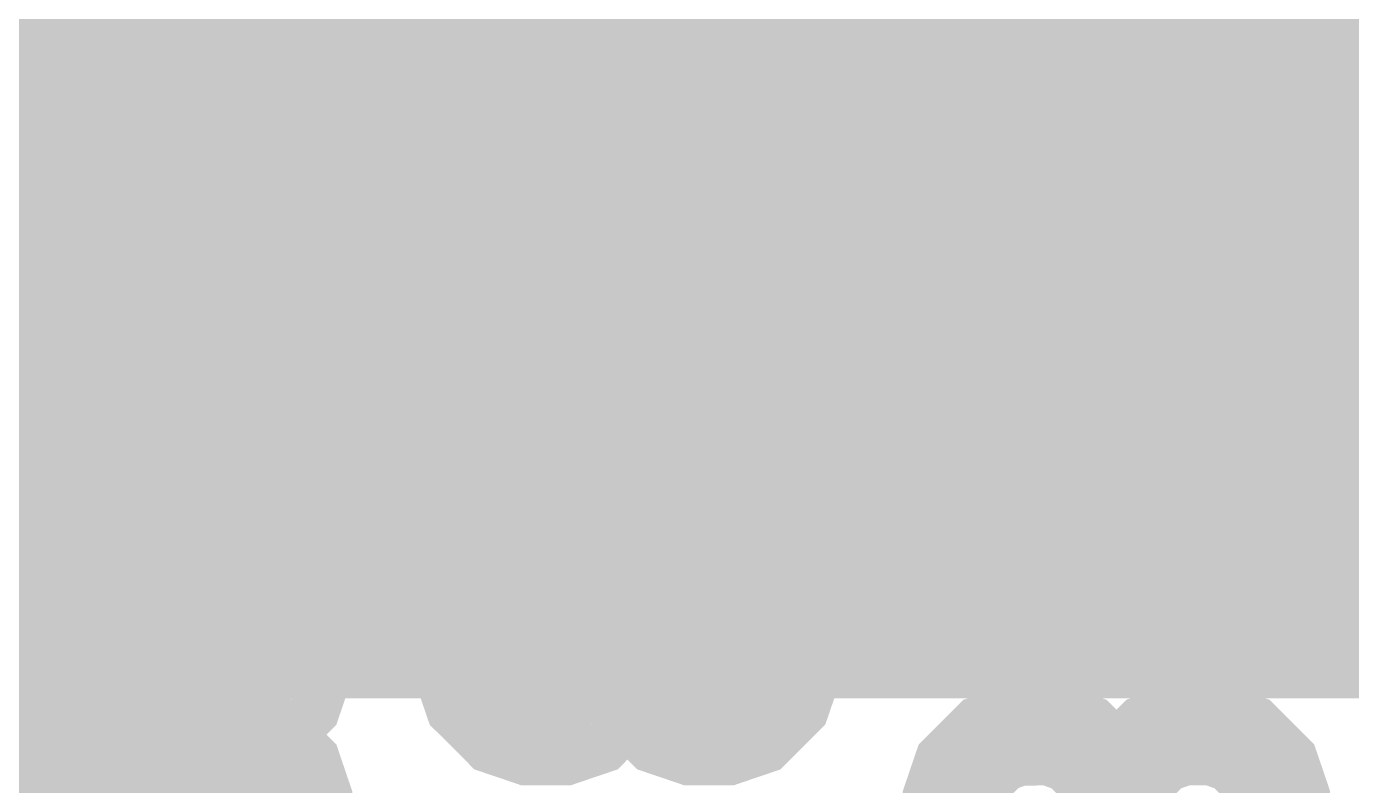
# Model space of a CAD drawing. Header units: millimetres. Extents: x -3 to 303, y -3 to 28.
# Drawn here: x 253.532 to 256.848, y 19.107 to 21.007 of the extents above; entities that cross this region are included whole.
import ezdxf

# ---------------------------------------------------------------- set-up
doc = ezdxf.new("R2010")
doc.units = ezdxf.units.MM
doc.header["$MEASUREMENT"] = 0
for name, color, linetype, true_color in [('Bottom-Layer', 7, 'Continuous', 0x0000ff), ('Top-Layer', 7, 'Continuous', 0xff0000), ('Top-Silkscreen-Layer', 7, 'Continuous', 0xffcc00)]:
    doc.layers.add(name, color=color, linetype=linetype, true_color=true_color)

msp = doc.modelspace()

# ---------------------------------------------------------------- hatches: boundary and pattern name
at = {"layer": 'Top-Silkscreen-Layer'}
for points in [[(251.8978, 21.2622), (251.8665, 21.2511), (251.8313, 21.216), (251.7961, 21.1808), (251.7843, 21.1462), (251.7726, 21.1116), (251.7726, 21.0705), (251.7726, 21.0294), (251.7843, 20.9948), (251.7961, 20.9602), (251.8318, 20.9246), (251.8674, 20.8889), (251.8965, 20.8802), (251.9255, 20.8715), (251.9255, 20.8665), (251.9255, 20.8615), (251.8965, 20.8528), (251.8674, 20.8441), (251.8312, 20.8079), (251.7949, 20.7717), (251.7862, 20.7426), (251.7775, 20.7135), (251.7726, 20.7135), (251.7676, 20.7135), (251.7589, 20.7426), (251.7502, 20.7717), (251.7145, 20.8073), (251.6789, 20.843), (251.6443, 20.8547), (251.6097, 20.8665), (251.5686, 20.8665), (251.5275, 20.8665), (251.4929, 20.8547), (251.4583, 20.843), (251.4233, 20.8079), (251.3882, 20.7729), (251.3764, 20.7383), (251.3646, 20.7037), (251.3646, 20.6626), (251.3646, 20.6214), (251.3764, 20.5869), (251.3882, 20.5523), (251.4239, 20.5166), (251.4595, 20.481), (251.4885, 20.4723), (251.5176, 20.4636), (251.5176, 20.4586), (251.5176, 20.4536), (251.4885, 20.4449), (251.4595, 20.4362), (251.4233, 20.4), (251.387, 20.3637), (251.3783, 20.3347), (251.3696, 20.3056), (251.3646, 20.3056), (251.3597, 20.3056), (251.351, 20.3347), (251.3422, 20.3637), (251.3066, 20.3994), (251.271, 20.435), (251.2364, 20.4468), (251.2018, 20.4586), (251.1607, 20.4586), (251.1196, 20.4586), (251.085, 20.4468), (251.0504, 20.435), (251.0153, 20.4), (250.9803, 20.3649), (250.9685, 20.3303), (250.9567, 20.2957), (250.9567, 20.2546), (250.9567, 20.2135), (250.9685, 20.1789), (250.9803, 20.1443), (251.0153, 20.1093), (251.0504, 20.0742), (251.085, 20.0624), (251.1196, 20.0506), (251.1607, 20.0506), (251.2018, 20.0506), (251.2364, 20.0624), (251.271, 20.0742), (251.3066, 20.1099), (251.3422, 20.1455), (251.351, 20.1746), (251.3597, 20.2036), (251.3646, 20.2036), (251.3696, 20.2036), (251.3783, 20.1746), (251.387, 20.1455), (251.4227, 20.1099), (251.4583, 20.0742), (251.4929, 20.0624), (251.5275, 20.0506), (251.5686, 20.0506), (251.6097, 20.0506), (251.6443, 20.0624), (251.6789, 20.0742), (251.7139, 20.1093), (251.749, 20.1443), (251.7608, 20.1789), (251.7726, 20.2135), (251.7726, 20.2546), (251.7726, 20.2957), (251.7608, 20.3303), (251.749, 20.3649), (251.7133, 20.4006), (251.6777, 20.4362), (251.6486, 20.4449), (251.6196, 20.4536), (251.6196, 20.4586), (251.6196, 20.4636), (251.6486, 20.4723), (251.6777, 20.481), (251.7139, 20.5172), (251.7502, 20.5534), (251.7589, 20.5825), (251.7676, 20.6116), (251.7726, 20.6116), (251.7775, 20.6116), (251.7862, 20.5825), (251.7949, 20.5534), (251.8306, 20.5178), (251.8662, 20.4822), (251.9008, 20.4704), (251.9354, 20.4586), (251.9765, 20.4586), (252.0176, 20.4586), (252.0522, 20.4704), (252.0868, 20.4822), (252.1224, 20.5178), (252.1581, 20.5534), (252.1668, 20.5825), (252.1755, 20.6116), (252.1805, 20.6116), (252.1854, 20.6116), (252.1942, 20.5825), (252.2029, 20.5534), (252.2391, 20.5172), (252.2753, 20.481), (252.3044, 20.4723), (252.3334, 20.4636), (252.3334, 20.4586), (252.3334, 20.4536), (252.3044, 20.4449), (252.2753, 20.4362), (252.2397, 20.4006), (252.204, 20.3649), (252.1923, 20.3303), (252.1805, 20.2957), (252.1805, 20.2546), (252.1805, 20.2135), (252.1923, 20.1789), (252.204, 20.1443), (252.2397, 20.1087), (252.2753, 20.073), (252.3044, 20.0643), (252.3334, 20.0556), (252.3334, 20.0506), (252.3334, 20.0457), (252.3044, 20.037), (252.2753, 20.0283), (252.2397, 19.9926), (252.204, 19.957), (252.1923, 19.9224), (252.1805, 19.8878), (252.1805, 19.8467), (252.1805, 19.8056), (252.1923, 19.771), (252.204, 19.7364), (252.2397, 19.7007), (252.2753, 19.6651), (252.3044, 19.6564), (252.3334, 19.6477), (252.3334, 19.6427), (252.3334, 19.6377), (252.3044, 19.629), (252.2753, 19.6203), (252.2391, 19.5841), (252.2029, 19.5478), (252.1942, 19.5188), (252.1854, 19.4897), (252.1805, 19.4897), (252.1755, 19.4897), (252.1668, 19.5188), (252.1581, 19.5478), (252.1224, 19.5835), (252.0868, 19.6191), (252.0522, 19.6309), (252.0176, 19.6427), (251.9765, 19.6427), (251.9354, 19.6427), (251.9008, 19.6309), (251.8662, 19.6191), (251.8312, 19.5841), (251.7961, 19.549), (251.7843, 19.5144), (251.7726, 19.4798), (251.7726, 19.4387), (251.7726, 19.3976), (251.7843, 19.363), (251.7961, 19.3284), (251.8318, 19.2928), (251.8674, 19.2572), (251.8965, 19.2485), (251.9255, 19.2397), (251.9255, 19.2348), (251.9255, 19.2298), (251.8965, 19.2211), (251.8674, 19.2124), (251.8312, 19.1761), (251.7949, 19.1399), (251.7862, 19.1108), (251.7775, 19.0818), (251.7726, 19.0818), (251.7676, 19.0818), (251.7589, 19.1108), (251.7502, 19.1399), (251.7145, 19.1756), (251.6789, 19.2112), (251.6443, 19.223), (251.6097, 19.2348), (251.5686, 19.2348), (251.5275, 19.2348), (251.4929, 19.223), (251.4583, 19.2112), (251.4227, 19.1756), (251.387, 19.1399), (251.3783, 19.1108), (251.3696, 19.0818), (251.3646, 19.0818), (251.3597, 19.0818), (251.351, 19.1108), (251.3422, 19.1399), (251.3066, 19.1756), (251.271, 19.2112), (251.2364, 19.223), (251.2018, 19.2348), (251.1607, 19.2348), (251.1196, 19.2348), (251.085, 19.223), (251.0504, 19.2112), (251.0153, 19.1761), (250.9803, 19.1411), (250.9685, 19.1065), (250.9567, 19.0719), (250.9567, 19.0308), (250.9567, 18.9897), (250.9685, 18.9551), (250.9803, 18.9205), (251.0153, 18.8854), (251.0504, 18.8504), (251.085, 18.8386), (251.1196, 18.8268), (251.1607, 18.8268), (251.2018, 18.8268), (251.2364, 18.8386), (251.271, 18.8504), (251.3066, 18.886), (251.3422, 18.9217), (251.351, 18.9507), (251.3597, 18.9798), (251.3646, 18.9798), (251.3696, 18.9798), (251.3783, 18.9507), (251.387, 18.9217), (251.4233, 18.8854), (251.4595, 18.8492), (251.4885, 18.8405), (251.5176, 18.8318), (251.5176, 18.8268), (251.5176, 18.8218), (251.4885, 18.8131), (251.4595, 18.8044), (251.4239, 18.7688), (251.3882, 18.7332), (251.3764, 18.6986), (251.3646, 18.664), (251.3646, 18.6229), (251.3646, 18.5817), (251.3764, 18.5472), (251.3882, 18.5126), (251.4239, 18.4769), (251.4595, 18.4413), (251.4885, 18.4326), (251.5176, 18.4239), (251.5176, 18.4189), (251.5176, 18.4139), (251.4885, 18.4052), (251.4595, 18.3965), (251.4239, 18.3609), (251.3882, 18.3252), (251.3764, 18.2906), (251.3646, 18.256), (251.3646, 18.2149), (251.3646, 18.1738), (251.3764, 18.1392), (251.3882, 18.1046), (251.4239, 18.069), (251.4595, 18.0333), (251.4885, 18.0246), (251.5176, 18.0159), (251.5176, 18.0109), (251.5176, 18.006), (251.4885, 17.9973), (251.4595, 17.9886), (251.4239, 17.9529), (251.3882, 17.9173), (251.3764, 17.8827), (251.3646, 17.8481), (251.3646, 17.807), (251.3646, 17.7659), (251.3764, 17.7313), (251.3882, 17.6967), (251.4233, 17.6616), (251.4583, 17.6266), (251.4929, 17.6148), (251.5275, 17.603), (251.5686, 17.603), (251.6097, 17.603), (251.6443, 17.6148), (251.6789, 17.6266), (251.7145, 17.6622), (251.7502, 17.6979), (251.7589, 17.7269), (251.7676, 17.756), (251.7726, 17.756), (251.7775, 17.756), (251.7862, 17.7269), (251.7949, 17.6979), (251.8306, 17.6622), (251.8662, 17.6266), (251.9008, 17.6148), (251.9354, 17.603), (251.9765, 17.603), (252.0176, 17.603), (252.0522, 17.6148), (252.0868, 17.6266), (252.1218, 17.6616), (252.1569, 17.6967), (252.1687, 17.7313), (252.1805, 17.7659), (252.1805, 17.807), (252.1805, 17.8481), (252.1687, 17.8827), (252.1569, 17.9173), (252.1218, 17.9523), (252.0868, 17.9874), (252.0522, 17.9992), (252.0176, 18.0109), (251.9765, 18.0109), (251.9354, 18.0109), (251.9008, 17.9992), (251.8662, 17.9874), (251.8306, 17.9517), (251.7949, 17.9161), (251.7862, 17.887), (251.7775, 17.858), (251.7726, 17.858), (251.7676, 17.858), (251.7589, 17.887), (251.7502, 17.9161), (251.7139, 17.9523), (251.6777, 17.9886), (251.6486, 17.9973), (251.6196, 18.006), (251.6196, 18.0109), (251.6196, 18.0159), (251.6486, 18.0246), (251.6777, 18.0333), (251.7133, 18.069), (251.749, 18.1046), (251.7608, 18.1392), (251.7726, 18.1738), (251.7726, 18.2149), (251.7726, 18.256), (251.7608, 18.2906), (251.749, 18.3252), (251.7133, 18.3609), (251.6777, 18.3965), (251.6486, 18.4052), (251.6196, 18.4139), (251.6196, 18.4189), (251.6196, 18.4239), (251.6486, 18.4326), (251.6777, 18.4413), (251.7139, 18.4775), (251.7502, 18.5137), (251.7589, 18.5428), (251.7676, 18.5719), (251.7726, 18.5719), (251.7775, 18.5719), (251.7862, 18.5428), (251.7949, 18.5137), (251.8306, 18.4781), (251.8662, 18.4425), (251.9008, 18.4307), (251.9354, 18.4189), (251.9765, 18.4189), (252.0176, 18.4189), (252.0522, 18.4307), (252.0868, 18.4425), (252.1218, 18.4775), (252.1569, 18.5126), (252.1687, 18.5472), (252.1805, 18.5817), (252.1805, 18.6229), (252.1805, 18.664), (252.1687, 18.6986), (252.1569, 18.7332), (252.1213, 18.7688), (252.0856, 18.8044), (252.0566, 18.8131), (252.0275, 18.8218), (252.0275, 18.8268), (252.0275, 18.8318), (252.0566, 18.8405), (252.0856, 18.8492), (252.1218, 18.8854), (252.1581, 18.9217), (252.1668, 18.9507), (252.1755, 18.9798), (252.1805, 18.9798), (252.1854, 18.9798), (252.1942, 18.9507), (252.2029, 18.9217), (252.2385, 18.886), (252.2741, 18.8504), (252.3087, 18.8386), (252.3433, 18.8268), (252.3844, 18.8268), (252.4255, 18.8268), (252.4601, 18.8386), (252.4947, 18.8504), (252.5298, 18.8854), (252.5648, 18.9205), (252.5766, 18.9551), (252.5884, 18.9897), (252.5884, 19.0308), (252.5884, 19.0719), (252.5766, 19.1065), (252.5648, 19.1411), (252.5292, 19.1767), (252.4935, 19.2124), (252.4645, 19.2211), (252.4354, 19.2298), (252.4354, 19.2348), (252.4354, 19.2397), (252.4645, 19.2485), (252.4935, 19.2572), (252.5298, 19.2934), (252.566, 19.3296), (252.5747, 19.3587), (252.5834, 19.3877), (252.5884, 19.3877), (252.5934, 19.3877), (252.6021, 19.3587), (252.6108, 19.3296), (252.6464, 19.294), (252.682, 19.2583), (252.7166, 19.2466), (252.7512, 19.2348), (252.7923, 19.2348), (252.8334, 19.2348), (252.868, 19.2466), (252.9026, 19.2583), (252.9383, 19.294), (252.9739, 19.3296), (252.9826, 19.3587), (252.9913, 19.3877), (252.9963, 19.3877), (253.0013, 19.3877), (253.01, 19.3587), (253.0187, 19.3296), (253.0549, 19.2934), (253.0911, 19.2572), (253.1202, 19.2485), (253.1493, 19.2397), (253.1493, 19.2348), (253.1493, 19.2298), (253.1202, 19.2211), (253.0911, 19.2124), (253.0555, 19.1767), (253.0199, 19.1411), (253.0081, 19.1065), (252.9963, 19.0719), (252.9963, 19.0308), (252.9963, 18.9897), (253.0081, 18.9551), (253.0199, 18.9205), (253.0555, 18.8849), (253.0911, 18.8492), (253.1202, 18.8405), (253.1493, 18.8318), (253.1493, 18.8268), (253.1493, 18.8218), (253.1202, 18.8131), (253.0911, 18.8044), (253.0555, 18.7688), (253.0199, 18.7332), (253.0081, 18.6986), (252.9963, 18.664), (252.9963, 18.6229), (252.9963, 18.5817), (253.0081, 18.5472), (253.0199, 18.5126), (253.0549, 18.4775), (253.09, 18.4425), (253.1246, 18.4307), (253.1591, 18.4189), (253.2002, 18.4189), (253.2414, 18.4189), (253.2759, 18.4307), (253.3105, 18.4425), (253.3456, 18.4775), (253.3806, 18.5126), (253.3924, 18.5472), (253.4042, 18.5817), (253.4042, 18.6229), (253.4042, 18.664), (253.3924, 18.6986), (253.3806, 18.7332), (253.345, 18.7688), (253.3094, 18.8044), (253.2803, 18.8131), (253.2512, 18.8218), (253.2512, 18.8268), (253.2512, 18.8318), (253.2803, 18.8405), (253.3094, 18.8492), (253.3456, 18.8854), (253.3818, 18.9217), (253.3905, 18.9507), (253.3992, 18.9798), (253.4042, 18.9798), (253.4092, 18.9798), (253.4179, 18.9507), (253.4266, 18.9217), (253.4622, 18.886), (253.4979, 18.8504), (253.5325, 18.8386), (253.5671, 18.8268), (253.6082, 18.8268), (253.6493, 18.8268), (253.6839, 18.8386), (253.7185, 18.8504), (253.7541, 18.886), (253.7897, 18.9217), (253.7984, 18.9507), (253.8071, 18.9798), (253.8121, 18.9798), (253.8171, 18.9798), (253.8258, 18.9507), (253.8345, 18.9217), (253.8707, 18.8854), (253.907, 18.8492), (253.936, 18.8405), (253.9651, 18.8318), (253.9651, 18.8268), (253.9651, 18.8218), (253.936, 18.8131), (253.907, 18.8044), (253.8713, 18.7688), (253.8357, 18.7332), (253.8239, 18.6986), (253.8121, 18.664), (253.8121, 18.6229), (253.8121, 18.5817), (253.8239, 18.5472), (253.8357, 18.5126), (253.8713, 18.4769), (253.907, 18.4413), (253.936, 18.4326), (253.9651, 18.4239), (253.9651, 18.4189), (253.9651, 18.4139), (253.936, 18.4052), (253.907, 18.3965), (253.8707, 18.3603), (253.8345, 18.324), (253.8258, 18.295), (253.8171, 18.2659), (253.8121, 18.2659), (253.8071, 18.2659), (253.7984, 18.295), (253.7897, 18.324), (253.7541, 18.3597), (253.7185, 18.3953), (253.6839, 18.4071), (253.6493, 18.4189), (253.6082, 18.4189), (253.5671, 18.4189), (253.5325, 18.4071), (253.4979, 18.3953), (253.4628, 18.3603), (253.4278, 18.3252), (253.416, 18.2906), (253.4042, 18.256), (253.4042, 18.2149), (253.4042, 18.1738), (253.416, 18.1392), (253.4278, 18.1046), (253.4628, 18.0696), (253.4979, 18.0345), (253.5325, 18.0227), (253.5671, 18.0109), (253.6082, 18.0109), (253.6493, 18.0109), (253.6839, 18.0227), (253.7185, 18.0345), (253.7541, 18.0702), (253.7897, 18.1058), (253.7984, 18.1349), (253.8071, 18.1639), (253.8121, 18.1639), (253.8171, 18.1639), (253.8258, 18.1349), (253.8345, 18.1058), (253.8701, 18.0702), (253.9058, 18.0345), (253.9404, 18.0227), (253.975, 18.0109), (254.0161, 18.0109), (254.0572, 18.0109), (254.0918, 18.0227), (254.1264, 18.0345), (254.1614, 18.0696), (254.1965, 18.1046), (254.2082, 18.1392), (254.22, 18.1738), (254.22, 18.2149), (254.22, 18.256), (254.2082, 18.2906), (254.1965, 18.3252), (254.1608, 18.3609), (254.1252, 18.3965), (254.0961, 18.4052), (254.0671, 18.4139), (254.0671, 18.4189), (254.0671, 18.4239), (254.0961, 18.4326), (254.1252, 18.4413), (254.1608, 18.4769), (254.1965, 18.5126), (254.2082, 18.5472), (254.22, 18.5817), (254.22, 18.6229), (254.22, 18.664), (254.2082, 18.6986), (254.1965, 18.7332), (254.1608, 18.7688), (254.1252, 18.8044), (254.0961, 18.8131), (254.0671, 18.8218), (254.0671, 18.8268), (254.0671, 18.8318), (254.0961, 18.8405), (254.1252, 18.8492), (254.1608, 18.8849), (254.1965, 18.9205), (254.2082, 18.9551), (254.22, 18.9897), (254.22, 19.0308), (254.22, 19.0719), (254.2082, 19.1065), (254.1965, 19.1411), (254.1608, 19.1767), (254.1252, 19.2124), (254.0961, 19.2211), (254.0671, 19.2298), (254.0671, 19.2348), (254.0671, 19.2397), (254.0961, 19.2485), (254.1252, 19.2572), (254.1608, 19.2928), (254.1965, 19.3284), (254.2082, 19.363), (254.22, 19.3976), (254.22, 19.4387), (254.22, 19.4798), (254.2082, 19.5144), (254.1965, 19.549), (254.1614, 19.5841), (254.1264, 19.6191), (254.0918, 19.6309), (254.0572, 19.6427), (254.0161, 19.6427), (253.975, 19.6427), (253.9404, 19.6309), (253.9058, 19.6191), (253.8707, 19.5841), (253.8357, 19.549), (253.8239, 19.5144), (253.8121, 19.4798), (253.8121, 19.4387), (253.8121, 19.3976), (253.8239, 19.363), (253.8357, 19.3284), (253.8713, 19.2928), (253.907, 19.2572), (253.936, 19.2485), (253.9651, 19.2397), (253.9651, 19.2348), (253.9651, 19.2298), (253.936, 19.2211), (253.907, 19.2124), (253.8707, 19.1761), (253.8345, 19.1399), (253.8258, 19.1108), (253.8171, 19.0818), (253.8121, 19.0818), (253.8071, 19.0818), (253.7984, 19.1108), (253.7897, 19.1399), (253.7541, 19.1756), (253.7185, 19.2112), (253.6839, 19.223), (253.6493, 19.2348), (253.6082, 19.2348), (253.5671, 19.2348), (253.5325, 19.223), (253.4979, 19.2112), (253.4622, 19.1756), (253.4266, 19.1399), (253.4179, 19.1108), (253.4092, 19.0818), (253.4042, 19.0818), (253.3992, 19.0818), (253.3905, 19.1108), (253.3818, 19.1399), (253.3456, 19.1761), (253.3094, 19.2124), (253.2803, 19.2211), (253.2512, 19.2298), (253.2512, 19.2348), (253.2512, 19.2397), (253.2803, 19.2485), (253.3094, 19.2572), (253.345, 19.2928), (253.3806, 19.3284), (253.3924, 19.363), (253.4042, 19.3976), (253.4042, 19.4387), (253.4042, 19.4798), (253.3924, 19.5144), (253.3806, 19.549), (253.3456, 19.5841), (253.3105, 19.6191), (253.2759, 19.6309), (253.2414, 19.6427), (253.2002, 19.6427), (253.1591, 19.6427), (253.1246, 19.6309), (253.09, 19.6191), (253.0543, 19.5835), (253.0187, 19.5478), (253.01, 19.5188), (253.0013, 19.4897), (252.9963, 19.4897), (252.9913, 19.4897), (252.9826, 19.5188), (252.9739, 19.5478), (252.9383, 19.5835), (252.9026, 19.6191), (252.868, 19.6309), (252.8334, 19.6427), (252.7923, 19.6427), (252.7512, 19.6427), (252.7166, 19.6309), (252.682, 19.6191), (252.6464, 19.5835), (252.6108, 19.5478), (252.6021, 19.5188), (252.5934, 19.4897), (252.5884, 19.4897), (252.5834, 19.4897), (252.5747, 19.5188), (252.566, 19.5478), (252.5298, 19.5841), (252.4935, 19.6203), (252.4645, 19.629), (252.4354, 19.6377), (252.4354, 19.6427), (252.4354, 19.6477), (252.4645, 19.6564), (252.4935, 19.6651), (252.5292, 19.7007), (252.5648, 19.7364), (252.5766, 19.771), (252.5884, 19.8056), (252.5884, 19.8467), (252.5884, 19.8878), (252.5766, 19.9224), (252.5648, 19.957), (252.5292, 19.9926), (252.4935, 20.0283), (252.4645, 20.037), (252.4354, 20.0457), (252.4354, 20.0506), (252.4354, 20.0556), (252.4645, 20.0643), (252.4935, 20.073), (252.5292, 20.1087), (252.5648, 20.1443), (252.5766, 20.1789), (252.5884, 20.2135), (252.5884, 20.2546), (252.5884, 20.2957), (252.5766, 20.3303), (252.5648, 20.3649), (252.5292, 20.4006), (252.4935, 20.4362), (252.4645, 20.4449), (252.4354, 20.4536), (252.4354, 20.4586), (252.4354, 20.4636), (252.4645, 20.4723), (252.4935, 20.481), (252.5292, 20.5166), (252.5648, 20.5523), (252.5766, 20.5869), (252.5884, 20.6214), (252.5884, 20.6626), (252.5884, 20.7037), (252.5766, 20.7383), (252.5648, 20.7729), (252.5298, 20.8079), (252.4947, 20.843), (252.4601, 20.8547), (252.4255, 20.8665), (252.3844, 20.8665), (252.3433, 20.8665), (252.3087, 20.8547), (252.2741, 20.843), (252.2385, 20.8073), (252.2029, 20.7717), (252.1942, 20.7426), (252.1854, 20.7135), (252.1805, 20.7135), (252.1755, 20.7135), (252.1668, 20.7426), (252.1581, 20.7717), (252.1218, 20.8079), (252.0856, 20.8441), (252.0566, 20.8528), (252.0275, 20.8615), (252.0275, 20.8665), (252.0275, 20.8715), (252.0566, 20.8802), (252.0856, 20.8889), (252.1213, 20.9246), (252.1569, 20.9602), (252.1687, 20.9948), (252.1805, 21.0294), (252.1805, 21.0705), (252.1805, 21.1116), (252.1687, 21.1462), (252.1569, 21.1808), (252.1218, 21.2158), (252.0868, 21.2509), (252.0522, 21.2627), (252.0176, 21.2745), (251.9734, 21.2739), (251.9292, 21.2733)], [(253.5295, 20.8543), (253.4981, 20.8432), (253.4629, 20.808), (253.4278, 20.7729), (253.416, 20.7383), (253.4042, 20.7037), (253.4042, 20.6626), (253.4042, 20.6214), (253.416, 20.5869), (253.4278, 20.5523), (253.4634, 20.5166), (253.4991, 20.481), (253.5281, 20.4723), (253.5572, 20.4636), (253.5572, 20.4586), (253.5572, 20.4536), (253.5281, 20.4449), (253.4991, 20.4362), (253.4628, 20.4), (253.4266, 20.3637), (253.4179, 20.3347), (253.4092, 20.3056), (253.4042, 20.3056), (253.3992, 20.3056), (253.3905, 20.3347), (253.3818, 20.3637), (253.3462, 20.3994), (253.3105, 20.435), (253.2759, 20.4468), (253.2414, 20.4586), (253.2002, 20.4586), (253.1591, 20.4586), (253.1246, 20.4468), (253.09, 20.435), (253.0549, 20.4), (253.0199, 20.3649), (253.0081, 20.3303), (252.9963, 20.2957), (252.9963, 20.2546), (252.9963, 20.2135), (253.0081, 20.1789), (253.0199, 20.1443), (253.0549, 20.1093), (253.09, 20.0742), (253.1246, 20.0624), (253.1591, 20.0506), (253.2002, 20.0506), (253.2414, 20.0506), (253.2759, 20.0624), (253.3105, 20.0742), (253.3462, 20.1099), (253.3818, 20.1455), (253.3905, 20.1746), (253.3992, 20.2036), (253.4042, 20.2036), (253.4092, 20.2036), (253.4179, 20.1746), (253.4266, 20.1455), (253.4628, 20.1093), (253.4991, 20.073), (253.5281, 20.0643), (253.5572, 20.0556), (253.5572, 20.0506), (253.5572, 20.0457), (253.5281, 20.037), (253.4991, 20.0283), (253.4634, 19.9926), (253.4278, 19.957), (253.416, 19.9224), (253.4042, 19.8878), (253.4042, 19.8467), (253.4042, 19.8056), (253.416, 19.771), (253.4278, 19.7364), (253.4628, 19.7013), (253.4979, 19.6663), (253.5325, 19.6545), (253.5671, 19.6427), (253.6082, 19.6427), (253.6493, 19.6427), (253.6839, 19.6545), (253.7185, 19.6663), (253.7535, 19.7013), (253.7885, 19.7364), (253.8003, 19.771), (253.8121, 19.8056), (253.8121, 19.8467), (253.8121, 19.8878), (253.8003, 19.9224), (253.7885, 19.957), (253.7529, 19.9926), (253.7173, 20.0283), (253.6882, 20.037), (253.6592, 20.0457), (253.6592, 20.0506), (253.6592, 20.0556), (253.6882, 20.0643), (253.7173, 20.073), (253.7529, 20.1087), (253.7885, 20.1443), (253.8003, 20.1789), (253.8121, 20.2135), (253.8121, 20.2546), (253.8121, 20.2957), (253.8003, 20.3303), (253.7885, 20.3649), (253.7529, 20.4006), (253.7173, 20.4362), (253.6882, 20.4449), (253.6592, 20.4536), (253.6592, 20.4586), (253.6592, 20.4636), (253.6882, 20.4723), (253.7173, 20.481), (253.7535, 20.5172), (253.7897, 20.5534), (253.7984, 20.5825), (253.8071, 20.6116), (253.8121, 20.6116), (253.8171, 20.6116), (253.8258, 20.5825), (253.8345, 20.5534), (253.8701, 20.5178), (253.9058, 20.4822), (253.9404, 20.4704), (253.975, 20.4586), (254.0161, 20.4586), (254.0572, 20.4586), (254.0918, 20.4704), (254.1264, 20.4822), (254.1614, 20.5172), (254.1965, 20.5523), (254.2082, 20.5869), (254.22, 20.6214), (254.22, 20.6626), (254.22, 20.7037), (254.2082, 20.7383), (254.1965, 20.7729), (254.1614, 20.8079), (254.1264, 20.843), (254.0918, 20.8547), (254.0572, 20.8665), (254.0161, 20.8665), (253.975, 20.8665), (253.9404, 20.8547), (253.9058, 20.843), (253.8701, 20.8073), (253.8345, 20.7717), (253.8258, 20.7426), (253.8171, 20.7135), (253.8121, 20.7135), (253.8071, 20.7135), (253.7984, 20.7426), (253.7897, 20.7717), (253.7541, 20.8073), (253.7185, 20.843), (253.6839, 20.8547), (253.6493, 20.8665), (253.605, 20.866), (253.5608, 20.8654)], [(254.7532, 20.8543), (254.7219, 20.8432), (254.6867, 20.808), (254.6515, 20.7729), (254.6397, 20.7383), (254.6279, 20.7037), (254.6279, 20.6626), (254.6279, 20.6214), (254.6397, 20.5869), (254.6515, 20.5523), (254.6872, 20.5166), (254.7228, 20.481), (254.7519, 20.4723), (254.7809, 20.4636), (254.7809, 20.4586), (254.7809, 20.4536), (254.7519, 20.4449), (254.7228, 20.4362), (254.6872, 20.4006), (254.6515, 20.3649), (254.6397, 20.3303), (254.6279, 20.2957), (254.6279, 20.2546), (254.6279, 20.2135), (254.6397, 20.1789), (254.6515, 20.1443), (254.6872, 20.1087), (254.7228, 20.073), (254.7519, 20.0643), (254.7809, 20.0556), (254.7809, 20.0506), (254.7809, 20.0457), (254.7519, 20.037), (254.7228, 20.0283), (254.6866, 19.992), (254.6503, 19.9558), (254.6416, 19.9267), (254.6329, 19.8977), (254.6279, 19.8977), (254.623, 19.8977), (254.6143, 19.9267), (254.6056, 19.9558), (254.5699, 19.9914), (254.5343, 20.0271), (254.4997, 20.0389), (254.4651, 20.0506), (254.424, 20.0506), (254.3829, 20.0506), (254.3483, 20.0389), (254.3137, 20.0271), (254.2787, 19.992), (254.2436, 19.957), (254.2318, 19.9224), (254.22, 19.8878), (254.22, 19.8467), (254.22, 19.8056), (254.2318, 19.771), (254.2436, 19.7364), (254.2787, 19.7013), (254.3137, 19.6663), (254.3483, 19.6545), (254.3829, 19.6427), (254.424, 19.6427), (254.4651, 19.6427), (254.4997, 19.6545), (254.5343, 19.6663), (254.5699, 19.7019), (254.6056, 19.7376), (254.6143, 19.7666), (254.623, 19.7957), (254.6279, 19.7957), (254.6329, 19.7957), (254.6416, 19.7666), (254.6503, 19.7376), (254.6866, 19.7013), (254.7228, 19.6651), (254.7519, 19.6564), (254.7809, 19.6477), (254.7809, 19.6427), (254.7809, 19.6377), (254.7519, 19.629), (254.7228, 19.6203), (254.6872, 19.5847), (254.6515, 19.549), (254.6397, 19.5144), (254.6279, 19.4798), (254.6279, 19.4387), (254.6279, 19.3976), (254.6397, 19.363), (254.6515, 19.3284), (254.6866, 19.2934), (254.7216, 19.2583), (254.7562, 19.2466), (254.7908, 19.2348), (254.8319, 19.2348), (254.873, 19.2348), (254.9076, 19.2466), (254.9422, 19.2583), (254.9778, 19.294), (255.0135, 19.3296), (255.0222, 19.3587), (255.0309, 19.3877), (255.0359, 19.3877), (255.0408, 19.3877), (255.0495, 19.3587), (255.0583, 19.3296), (255.0939, 19.294), (255.1295, 19.2583), (255.1641, 19.2466), (255.1987, 19.2348), (255.2398, 19.2348), (255.2809, 19.2348), (255.3155, 19.2466), (255.3501, 19.2583), (255.3852, 19.2934), (255.4202, 19.3284), (255.432, 19.363), (255.4438, 19.3976), (255.4438, 19.4387), (255.4438, 19.4798), (255.432, 19.5144), (255.4202, 19.549), (255.3852, 19.5841), (255.3501, 19.6191), (255.3155, 19.6309), (255.2809, 19.6427), (255.2398, 19.6427), (255.1987, 19.6427), (255.1641, 19.6309), (255.1295, 19.6191), (255.0939, 19.5835), (255.0583, 19.5478), (255.0495, 19.5188), (255.0408, 19.4897), (255.0359, 19.4897), (255.0309, 19.4897), (255.0222, 19.5188), (255.0135, 19.5478), (254.9772, 19.5841), (254.941, 19.6203), (254.912, 19.629), (254.8829, 19.6377), (254.8829, 19.6427), (254.8829, 19.6477), (254.912, 19.6564), (254.941, 19.6651), (254.9766, 19.7007), (255.0123, 19.7364), (255.0241, 19.771), (255.0359, 19.8056), (255.0359, 19.8467), (255.0359, 19.8878), (255.0241, 19.9224), (255.0123, 19.957), (254.9766, 19.9926), (254.941, 20.0283), (254.912, 20.037), (254.8829, 20.0457), (254.8829, 20.0506), (254.8829, 20.0556), (254.912, 20.0643), (254.941, 20.073), (254.9772, 20.1093), (255.0135, 20.1455), (255.0222, 20.1746), (255.0309, 20.2036), (255.0359, 20.2036), (255.0408, 20.2036), (255.0495, 20.1746), (255.0583, 20.1455), (255.0939, 20.1099), (255.1295, 20.0742), (255.1641, 20.0624), (255.1987, 20.0506), (255.2398, 20.0506), (255.2809, 20.0506), (255.3155, 20.0624), (255.3501, 20.0742), (255.3852, 20.1093), (255.4202, 20.1443), (255.432, 20.1789), (255.4438, 20.2135), (255.4438, 20.2546), (255.4438, 20.2957), (255.432, 20.3303), (255.4202, 20.3649), (255.3852, 20.4), (255.3501, 20.435), (255.3155, 20.4468), (255.2809, 20.4586), (255.2398, 20.4586), (255.1987, 20.4586), (255.1641, 20.4468), (255.1295, 20.435), (255.0939, 20.3994), (255.0583, 20.3637), (255.0495, 20.3347), (255.0408, 20.3056), (255.0359, 20.3056), (255.0309, 20.3056), (255.0222, 20.3347), (255.0135, 20.3637), (254.9772, 20.4), (254.941, 20.4362), (254.912, 20.4449), (254.8829, 20.4536), (254.8829, 20.4586), (254.8829, 20.4636), (254.912, 20.4723), (254.941, 20.481), (254.9766, 20.5166), (255.0123, 20.5523), (255.0241, 20.5869), (255.0359, 20.6214), (255.0359, 20.6626), (255.0359, 20.7037), (255.0241, 20.7383), (255.0123, 20.7729), (254.9772, 20.8079), (254.9422, 20.843), (254.9076, 20.8547), (254.873, 20.8665), (254.8288, 20.866), (254.7846, 20.8654)], [(255.569, 20.8543), (255.5377, 20.8432), (255.5025, 20.808), (255.4673, 20.7729), (255.4556, 20.7383), (255.4438, 20.7037), (255.4438, 20.6626), (255.4438, 20.6214), (255.4556, 20.5869), (255.4673, 20.5523), (255.5024, 20.5172), (255.5374, 20.4822), (255.572, 20.4704), (255.6066, 20.4586), (255.6477, 20.4586), (255.6888, 20.4586), (255.7234, 20.4704), (255.758, 20.4822), (255.7937, 20.5178), (255.8293, 20.5534), (255.838, 20.5825), (255.8467, 20.6116), (255.8517, 20.6116), (255.8567, 20.6116), (255.8654, 20.5825), (255.8741, 20.5534), (255.9103, 20.5172), (255.9465, 20.481), (255.9756, 20.4723), (256.0047, 20.4636), (256.0047, 20.4586), (256.0047, 20.4536), (255.9756, 20.4449), (255.9465, 20.4362), (255.9109, 20.4006), (255.8753, 20.3649), (255.8635, 20.3303), (255.8517, 20.2957), (255.8517, 20.2546), (255.8517, 20.2135), (255.8635, 20.1789), (255.8753, 20.1443), (255.9109, 20.1087), (255.9465, 20.073), (255.9756, 20.0643), (256.0047, 20.0556), (256.0047, 20.0506), (256.0047, 20.0457), (255.9756, 20.037), (255.9465, 20.0283), (255.9103, 19.992), (255.8741, 19.9558), (255.8654, 19.9267), (255.8567, 19.8977), (255.8517, 19.8977), (255.8467, 19.8977), (255.838, 19.9267), (255.8293, 19.9558), (255.7937, 19.9914), (255.758, 20.0271), (255.7234, 20.0389), (255.6888, 20.0506), (255.6477, 20.0506), (255.6066, 20.0506), (255.572, 20.0389), (255.5374, 20.0271), (255.5024, 19.992), (255.4673, 19.957), (255.4556, 19.9224), (255.4438, 19.8878), (255.4438, 19.8467), (255.4438, 19.8056), (255.4556, 19.771), (255.4673, 19.7364), (255.5024, 19.7013), (255.5374, 19.6663), (255.572, 19.6545), (255.6066, 19.6427), (255.6477, 19.6427), (255.6888, 19.6427), (255.7234, 19.6545), (255.758, 19.6663), (255.7937, 19.7019), (255.8293, 19.7376), (255.838, 19.7666), (255.8467, 19.7957), (255.8517, 19.7957), (255.8567, 19.7957), (255.8654, 19.7666), (255.8741, 19.7376), (255.9097, 19.7019), (255.9454, 19.6663), (255.9799, 19.6545), (256.0145, 19.6427), (256.0556, 19.6427), (256.0968, 19.6427), (256.1313, 19.6545), (256.1659, 19.6663), (256.2016, 19.7019), (256.2372, 19.7376), (256.2459, 19.7666), (256.2546, 19.7957), (256.2596, 19.7957), (256.2646, 19.7957), (256.2733, 19.7666), (256.282, 19.7376), (256.3176, 19.7019), (256.3533, 19.6663), (256.3879, 19.6545), (256.4224, 19.6427), (256.4636, 19.6427), (256.5047, 19.6427), (256.5393, 19.6545), (256.5738, 19.6663), (256.6089, 19.7013), (256.6439, 19.7364), (256.6557, 19.771), (256.6675, 19.8056), (256.6675, 19.8467), (256.6675, 19.8878), (256.6557, 19.9224), (256.6439, 19.957), (256.6089, 19.992), (256.5738, 20.0271), (256.5393, 20.0389), (256.5047, 20.0506), (256.4636, 20.0506), (256.4224, 20.0506), (256.3879, 20.0389), (256.3533, 20.0271), (256.3176, 19.9914), (256.282, 19.9558), (256.2733, 19.9267), (256.2646, 19.8977), (256.2596, 19.8977), (256.2546, 19.8977), (256.2459, 19.9267), (256.2372, 19.9558), (256.201, 19.992), (256.1647, 20.0283), (256.1357, 20.037), (256.1066, 20.0457), (256.1066, 20.0506), (256.1066, 20.0556), (256.1357, 20.0643), (256.1647, 20.073), (256.2004, 20.1087), (256.236, 20.1443), (256.2478, 20.1789), (256.2596, 20.2135), (256.2596, 20.2546), (256.2596, 20.2957), (256.2478, 20.3303), (256.236, 20.3649), (256.2004, 20.4006), (256.1647, 20.4362), (256.1357, 20.4449), (256.1066, 20.4536), (256.1066, 20.4586), (256.1066, 20.4636), (256.1357, 20.4723), (256.1647, 20.481), (256.2004, 20.5166), (256.236, 20.5523), (256.2478, 20.5869), (256.2596, 20.6214), (256.2596, 20.6626), (256.2596, 20.7037), (256.2478, 20.7383), (256.236, 20.7729), (256.201, 20.8079), (256.1659, 20.843), (256.1313, 20.8547), (256.0968, 20.8665), (256.0556, 20.8665), (256.0145, 20.8665), (255.9799, 20.8547), (255.9454, 20.843), (255.9097, 20.8073), (255.8741, 20.7717), (255.8654, 20.7426), (255.8567, 20.7135), (255.8517, 20.7135), (255.8467, 20.7135), (255.838, 20.7426), (255.8293, 20.7717), (255.7937, 20.8073), (255.758, 20.843), (255.7234, 20.8547), (255.6888, 20.8665), (255.6446, 20.866), (255.6004, 20.8654)]]:
    msp.add_hatch(color=256, dxfattribs=at).paths.add_polyline_path(points)

# ---------------------------------------------------------------- linework, layer by layer
at = {"layer": 'Bottom-Layer', "const_width": 4}
for points in [[(233.7013, 21.3252), (255.9955, 21.3252)], [(255.9955, 21.3252), (260.9798, 21.3252)]]:
    msp.add_lwpolyline(points, dxfattribs=at)
at = {"layer": 'Top-Layer', "const_width": 4}
msp.add_lwpolyline([(248.886, 21.336), (270.3688, 21.336)], dxfattribs=at)
at = {"layer": 'Top-Silkscreen-Layer', "const_width": 0.254}
for points in [[(253.4042, 19.8056), (253.416, 19.771), (253.4278, 19.7364), (253.4628, 19.7013), (253.4979, 19.6663), (253.5325, 19.6545), (253.5671, 19.6427), (253.6082, 19.6427), (253.6493, 19.6427), (253.6839, 19.6545), (253.7185, 19.6663), (253.7535, 19.7013), (253.7885, 19.7364), (253.8003, 19.771), (253.8121, 19.8056), (253.8121, 19.8467), (253.8121, 19.8878), (253.8003, 19.9224), (253.7885, 19.957), (253.7529, 19.9926), (253.7173, 20.0283), (253.6882, 20.037), (253.6592, 20.0457), (253.6592, 20.0506), (253.6592, 20.0556), (253.6882, 20.0643), (253.7173, 20.073), (253.7529, 20.1087), (253.7885, 20.1443), (253.8003, 20.1789), (253.8121, 20.2135), (253.8121, 20.2546), (253.8121, 20.2957), (253.8003, 20.3303), (253.7885, 20.3649), (253.7529, 20.4006), (253.7173, 20.4362), (253.6882, 20.4449), (253.6592, 20.4536), (253.6592, 20.4586), (253.6592, 20.4636), (253.6882, 20.4723), (253.7173, 20.481), (253.7535, 20.5172), (253.7897, 20.5534), (253.7984, 20.5825), (253.8071, 20.6116), (253.8121, 20.6116), (253.8171, 20.6116), (253.8258, 20.5825), (253.8345, 20.5534), (253.8701, 20.5178), (253.9058, 20.4822), (253.9404, 20.4704), (253.975, 20.4586), (254.0161, 20.4586), (254.0572, 20.4586), (254.0918, 20.4704), (254.1264, 20.4822), (254.1614, 20.5172), (254.1965, 20.5523), (254.2082, 20.5869), (254.22, 20.6214), (254.22, 20.6626), (254.22, 20.7037), (254.2082, 20.7383), (254.1965, 20.7729), (254.1614, 20.8079), (254.1264, 20.843), (254.0918, 20.8547), (254.0572, 20.8665), (254.0161, 20.8665), (253.975, 20.8665), (253.9404, 20.8547), (253.9058, 20.843), (253.8701, 20.8073), (253.8345, 20.7717), (253.8258, 20.7426), (253.8171, 20.7135), (253.8121, 20.7135), (253.8071, 20.7135), (253.7984, 20.7426), (253.7897, 20.7717), (253.7541, 20.8073), (253.7185, 20.843), (253.6839, 20.8547), (253.6493, 20.8665), (253.605, 20.866), (253.5608, 20.8654), (253.5295, 20.8543), (253.4981, 20.8432), (253.4629, 20.808), (253.4278, 20.7729), (253.416, 20.7383), (253.4042, 20.7037)], [(253.4042, 20.6214), (253.416, 20.5869), (253.4278, 20.5523), (253.4634, 20.5166), (253.4991, 20.481), (253.5281, 20.4723), (253.5572, 20.4636), (253.5572, 20.4586), (253.5572, 20.4536), (253.5281, 20.4449), (253.4991, 20.4362), (253.4628, 20.4), (253.4266, 20.3637), (253.4179, 20.3347), (253.4092, 20.3056), (253.4042, 20.3056)], [(253.4042, 20.2036), (253.4092, 20.2036), (253.4179, 20.1746), (253.4266, 20.1455), (253.4628, 20.1093), (253.4991, 20.073), (253.5281, 20.0643), (253.5572, 20.0556), (253.5572, 20.0506), (253.5572, 20.0457), (253.5281, 20.037), (253.4991, 20.0283), (253.4634, 19.9926), (253.4278, 19.957), (253.416, 19.9224), (253.4042, 19.8878)], [(254.2082, 18.9551), (254.22, 18.9897), (254.22, 19.0308), (254.22, 19.0719), (254.2082, 19.1065), (254.1965, 19.1411), (254.1608, 19.1767), (254.1252, 19.2124), (254.0961, 19.2211), (254.0671, 19.2298), (254.0671, 19.2348), (254.0671, 19.2397), (254.0961, 19.2485), (254.1252, 19.2572), (254.1608, 19.2928), (254.1965, 19.3284), (254.2082, 19.363), (254.22, 19.3976), (254.22, 19.4387), (254.22, 19.4798), (254.2082, 19.5144), (254.1965, 19.549), (254.1614, 19.5841), (254.1264, 19.6191), (254.0918, 19.6309), (254.0572, 19.6427), (254.0161, 19.6427), (253.975, 19.6427), (253.9404, 19.6309), (253.9058, 19.6191), (253.8707, 19.5841), (253.8357, 19.549), (253.8239, 19.5144), (253.8121, 19.4798), (253.8121, 19.4387), (253.8121, 19.3976), (253.8239, 19.363), (253.8357, 19.3284), (253.8713, 19.2928), (253.907, 19.2572), (253.936, 19.2485), (253.9651, 19.2397), (253.9651, 19.2348), (253.9651, 19.2298), (253.936, 19.2211), (253.907, 19.2124), (253.8707, 19.1761), (253.8345, 19.1399), (253.8258, 19.1108), (253.8171, 19.0818), (253.8121, 19.0818), (253.8071, 19.0818), (253.7984, 19.1108), (253.7897, 19.1399), (253.7541, 19.1756), (253.7185, 19.2112), (253.6839, 19.223), (253.6493, 19.2348), (253.6082, 19.2348), (253.5671, 19.2348), (253.5325, 19.223), (253.4979, 19.2112), (253.4622, 19.1756), (253.4266, 19.1399), (253.4179, 19.1108), (253.4092, 19.0818), (253.4042, 19.0818)], [(256.6557, 18.9551), (256.6675, 18.9897), (256.6675, 19.0308), (256.6675, 19.0719), (256.6557, 19.1065), (256.6439, 19.1411), (256.6089, 19.1761), (256.5738, 19.2112), (256.5393, 19.223), (256.5047, 19.2348), (256.4636, 19.2348), (256.4224, 19.2348), (256.3879, 19.223), (256.3533, 19.2112), (256.3176, 19.1756), (256.282, 19.1399), (256.2733, 19.1108), (256.2646, 19.0818), (256.2596, 19.0818), (256.2546, 19.0818), (256.2459, 19.1108), (256.2372, 19.1399), (256.2016, 19.1756), (256.1659, 19.2112), (256.1313, 19.223), (256.0968, 19.2348), (256.0525, 19.2342), (256.0083, 19.2336), (255.9769, 19.2225), (255.9456, 19.2114), (255.9104, 19.1763), (255.8753, 19.1411), (255.8635, 19.1065), (255.8517, 19.0719), (255.8517, 19.0308), (255.8517, 18.9897), (255.8635, 18.9551)]]:
    msp.add_lwpolyline(points, dxfattribs=at)
for points in [[(254.7532, 20.8543), (254.7219, 20.8432), (254.6867, 20.808), (254.6515, 20.7729), (254.6397, 20.7383), (254.6279, 20.7037), (254.6279, 20.6626), (254.6279, 20.6214), (254.6397, 20.5869), (254.6515, 20.5523), (254.6872, 20.5166), (254.7228, 20.481), (254.7519, 20.4723), (254.7809, 20.4636), (254.7809, 20.4586), (254.7809, 20.4536), (254.7519, 20.4449), (254.7228, 20.4362), (254.6872, 20.4006), (254.6515, 20.3649), (254.6397, 20.3303), (254.6279, 20.2957), (254.6279, 20.2546), (254.6279, 20.2135), (254.6397, 20.1789), (254.6515, 20.1443), (254.6872, 20.1087), (254.7228, 20.073), (254.7519, 20.0643), (254.7809, 20.0556), (254.7809, 20.0506), (254.7809, 20.0457), (254.7519, 20.037), (254.7228, 20.0283), (254.6866, 19.992), (254.6503, 19.9558), (254.6416, 19.9267), (254.6329, 19.8977), (254.6279, 19.8977), (254.623, 19.8977), (254.6143, 19.9267), (254.6056, 19.9558), (254.5699, 19.9914), (254.5343, 20.0271), (254.4997, 20.0389), (254.4651, 20.0506), (254.424, 20.0506), (254.3829, 20.0506), (254.3483, 20.0389), (254.3137, 20.0271), (254.2787, 19.992), (254.2436, 19.957), (254.2318, 19.9224), (254.22, 19.8878), (254.22, 19.8467), (254.22, 19.8056), (254.2318, 19.771), (254.2436, 19.7364), (254.2787, 19.7013), (254.3137, 19.6663), (254.3483, 19.6545), (254.3829, 19.6427), (254.424, 19.6427), (254.4651, 19.6427), (254.4997, 19.6545), (254.5343, 19.6663), (254.5699, 19.7019), (254.6056, 19.7376), (254.6143, 19.7666), (254.623, 19.7957), (254.6279, 19.7957), (254.6329, 19.7957), (254.6416, 19.7666), (254.6503, 19.7376), (254.6866, 19.7013), (254.7228, 19.6651), (254.7519, 19.6564), (254.7809, 19.6477), (254.7809, 19.6427), (254.7809, 19.6377), (254.7519, 19.629), (254.7228, 19.6203), (254.6872, 19.5847), (254.6515, 19.549), (254.6397, 19.5144), (254.6279, 19.4798), (254.6279, 19.4387), (254.6279, 19.3976), (254.6397, 19.363), (254.6515, 19.3284), (254.6866, 19.2934), (254.7216, 19.2583), (254.7562, 19.2466), (254.7908, 19.2348), (254.8319, 19.2348), (254.873, 19.2348), (254.9076, 19.2466), (254.9422, 19.2583), (254.9778, 19.294), (255.0135, 19.3296), (255.0222, 19.3587), (255.0309, 19.3877), (255.0359, 19.3877), (255.0408, 19.3877), (255.0495, 19.3587), (255.0583, 19.3296), (255.0939, 19.294), (255.1295, 19.2583), (255.1641, 19.2466), (255.1987, 19.2348), (255.2398, 19.2348), (255.2809, 19.2348), (255.3155, 19.2466), (255.3501, 19.2583), (255.3852, 19.2934), (255.4202, 19.3284), (255.432, 19.363), (255.4438, 19.3976), (255.4438, 19.4387), (255.4438, 19.4798), (255.432, 19.5144), (255.4202, 19.549), (255.3852, 19.5841), (255.3501, 19.6191), (255.3155, 19.6309), (255.2809, 19.6427), (255.2398, 19.6427), (255.1987, 19.6427), (255.1641, 19.6309), (255.1295, 19.6191), (255.0939, 19.5835), (255.0583, 19.5478), (255.0495, 19.5188), (255.0408, 19.4897), (255.0359, 19.4897), (255.0309, 19.4897), (255.0222, 19.5188), (255.0135, 19.5478), (254.9772, 19.5841), (254.941, 19.6203), (254.912, 19.629), (254.8829, 19.6377), (254.8829, 19.6427), (254.8829, 19.6477), (254.912, 19.6564), (254.941, 19.6651), (254.9766, 19.7007), (255.0123, 19.7364), (255.0241, 19.771), (255.0359, 19.8056), (255.0359, 19.8467), (255.0359, 19.8878), (255.0241, 19.9224), (255.0123, 19.957), (254.9766, 19.9926), (254.941, 20.0283), (254.912, 20.037), (254.8829, 20.0457), (254.8829, 20.0506), (254.8829, 20.0556), (254.912, 20.0643), (254.941, 20.073), (254.9772, 20.1093), (255.0135, 20.1455), (255.0222, 20.1746), (255.0309, 20.2036), (255.0359, 20.2036), (255.0408, 20.2036), (255.0495, 20.1746), (255.0583, 20.1455), (255.0939, 20.1099), (255.1295, 20.0742), (255.1641, 20.0624), (255.1987, 20.0506), (255.2398, 20.0506), (255.2809, 20.0506), (255.3155, 20.0624), (255.3501, 20.0742), (255.3852, 20.1093), (255.4202, 20.1443), (255.432, 20.1789), (255.4438, 20.2135), (255.4438, 20.2546), (255.4438, 20.2957), (255.432, 20.3303), (255.4202, 20.3649), (255.3852, 20.4), (255.3501, 20.435), (255.3155, 20.4468), (255.2809, 20.4586), (255.2398, 20.4586), (255.1987, 20.4586), (255.1641, 20.4468), (255.1295, 20.435), (255.0939, 20.3994), (255.0583, 20.3637), (255.0495, 20.3347), (255.0408, 20.3056), (255.0359, 20.3056), (255.0309, 20.3056), (255.0222, 20.3347), (255.0135, 20.3637), (254.9772, 20.4), (254.941, 20.4362), (254.912, 20.4449), (254.8829, 20.4536), (254.8829, 20.4586), (254.8829, 20.4636), (254.912, 20.4723), (254.941, 20.481), (254.9766, 20.5166), (255.0123, 20.5523), (255.0241, 20.5869), (255.0359, 20.6214), (255.0359, 20.6626), (255.0359, 20.7037), (255.0241, 20.7383), (255.0123, 20.7729), (254.9772, 20.8079), (254.9422, 20.843), (254.9076, 20.8547), (254.873, 20.8665), (254.8288, 20.866), (254.7846, 20.8654)], [(255.569, 20.8543), (255.5377, 20.8432), (255.5025, 20.808), (255.4673, 20.7729), (255.4556, 20.7383), (255.4438, 20.7037), (255.4438, 20.6626), (255.4438, 20.6214), (255.4556, 20.5869), (255.4673, 20.5523), (255.5024, 20.5172), (255.5374, 20.4822), (255.572, 20.4704), (255.6066, 20.4586), (255.6477, 20.4586), (255.6888, 20.4586), (255.7234, 20.4704), (255.758, 20.4822), (255.7937, 20.5178), (255.8293, 20.5534), (255.838, 20.5825), (255.8467, 20.6116), (255.8517, 20.6116), (255.8567, 20.6116), (255.8654, 20.5825), (255.8741, 20.5534), (255.9103, 20.5172), (255.9465, 20.481), (255.9756, 20.4723), (256.0047, 20.4636), (256.0047, 20.4586), (256.0047, 20.4536), (255.9756, 20.4449), (255.9465, 20.4362), (255.9109, 20.4006), (255.8753, 20.3649), (255.8635, 20.3303), (255.8517, 20.2957), (255.8517, 20.2546), (255.8517, 20.2135), (255.8635, 20.1789), (255.8753, 20.1443), (255.9109, 20.1087), (255.9465, 20.073), (255.9756, 20.0643), (256.0047, 20.0556), (256.0047, 20.0506), (256.0047, 20.0457), (255.9756, 20.037), (255.9465, 20.0283), (255.9103, 19.992), (255.8741, 19.9558), (255.8654, 19.9267), (255.8567, 19.8977), (255.8517, 19.8977), (255.8467, 19.8977), (255.838, 19.9267), (255.8293, 19.9558), (255.7937, 19.9914), (255.758, 20.0271), (255.7234, 20.0389), (255.6888, 20.0506), (255.6477, 20.0506), (255.6066, 20.0506), (255.572, 20.0389), (255.5374, 20.0271), (255.5024, 19.992), (255.4673, 19.957), (255.4556, 19.9224), (255.4438, 19.8878), (255.4438, 19.8467), (255.4438, 19.8056), (255.4556, 19.771), (255.4673, 19.7364), (255.5024, 19.7013), (255.5374, 19.6663), (255.572, 19.6545), (255.6066, 19.6427), (255.6477, 19.6427), (255.6888, 19.6427), (255.7234, 19.6545), (255.758, 19.6663), (255.7937, 19.7019), (255.8293, 19.7376), (255.838, 19.7666), (255.8467, 19.7957), (255.8517, 19.7957), (255.8567, 19.7957), (255.8654, 19.7666), (255.8741, 19.7376), (255.9097, 19.7019), (255.9454, 19.6663), (255.9799, 19.6545), (256.0145, 19.6427), (256.0556, 19.6427), (256.0968, 19.6427), (256.1313, 19.6545), (256.1659, 19.6663), (256.2016, 19.7019), (256.2372, 19.7376), (256.2459, 19.7666), (256.2546, 19.7957), (256.2596, 19.7957), (256.2646, 19.7957), (256.2733, 19.7666), (256.282, 19.7376), (256.3176, 19.7019), (256.3533, 19.6663), (256.3879, 19.6545), (256.4224, 19.6427), (256.4636, 19.6427), (256.5047, 19.6427), (256.5393, 19.6545), (256.5738, 19.6663), (256.6089, 19.7013), (256.6439, 19.7364), (256.6557, 19.771), (256.6675, 19.8056), (256.6675, 19.8467), (256.6675, 19.8878), (256.6557, 19.9224), (256.6439, 19.957), (256.6089, 19.992), (256.5738, 20.0271), (256.5393, 20.0389), (256.5047, 20.0506), (256.4636, 20.0506), (256.4224, 20.0506), (256.3879, 20.0389), (256.3533, 20.0271), (256.3176, 19.9914), (256.282, 19.9558), (256.2733, 19.9267), (256.2646, 19.8977), (256.2596, 19.8977), (256.2546, 19.8977), (256.2459, 19.9267), (256.2372, 19.9558), (256.201, 19.992), (256.1647, 20.0283), (256.1357, 20.037), (256.1066, 20.0457), (256.1066, 20.0506), (256.1066, 20.0556), (256.1357, 20.0643), (256.1647, 20.073), (256.2004, 20.1087), (256.236, 20.1443), (256.2478, 20.1789), (256.2596, 20.2135), (256.2596, 20.2546), (256.2596, 20.2957), (256.2478, 20.3303), (256.236, 20.3649), (256.2004, 20.4006), (256.1647, 20.4362), (256.1357, 20.4449), (256.1066, 20.4536), (256.1066, 20.4586), (256.1066, 20.4636), (256.1357, 20.4723), (256.1647, 20.481), (256.2004, 20.5166), (256.236, 20.5523), (256.2478, 20.5869), (256.2596, 20.6214), (256.2596, 20.6626), (256.2596, 20.7037), (256.2478, 20.7383), (256.236, 20.7729), (256.201, 20.8079), (256.1659, 20.843), (256.1313, 20.8547), (256.0968, 20.8665), (256.0556, 20.8665), (256.0145, 20.8665), (255.9799, 20.8547), (255.9454, 20.843), (255.9097, 20.8073), (255.8741, 20.7717), (255.8654, 20.7426), (255.8567, 20.7135), (255.8517, 20.7135), (255.8467, 20.7135), (255.838, 20.7426), (255.8293, 20.7717), (255.7937, 20.8073), (255.758, 20.843), (255.7234, 20.8547), (255.6888, 20.8665), (255.6446, 20.866), (255.6004, 20.8654)]]:
    msp.add_lwpolyline(points, close=True, dxfattribs=at)

doc.saveas('drawing.dxf')
